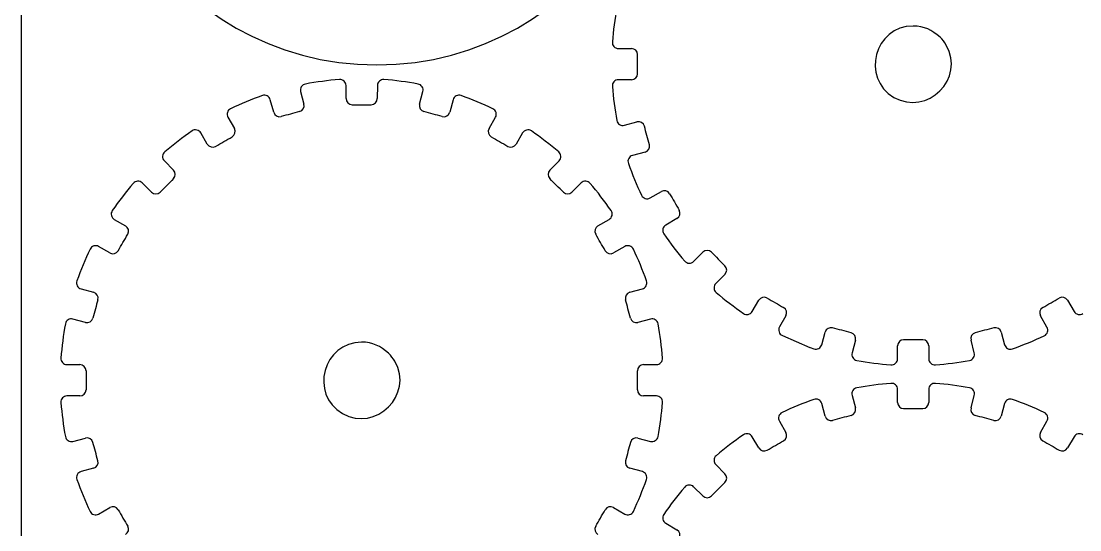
# Model space of a CAD drawing. Extents: x 827 to 1399, y 525 to 1105.
# Drawn here: x 829.5 to 916.3, y 598.8 to 640.5 of the extents above; entities that cross this region are included whole.
import ezdxf

# ---------------------------------------------------------------- set-up
doc = ezdxf.new("R2010")
doc.units = 0
doc.layers.get('0').update_dxf_attribs({"linetype": 'CONTINUOUS'})

msp = doc.modelspace()

# ---------------------------------------------------------------- linework, layer by layer
at = {"color": 1}
msp.add_line((829.465449, 1105.441268), (829.465449, 525.441268), dxfattribs=at)
at = {"color": 3}
for p, q in [((878.458049, 638.264868), (879.525249, 638.261268)), ((879.525149, 635.697868), (878.458049, 635.694368)), ((856.118249, 634.152168), (856.114749, 635.219468)), ((858.685349, 635.219468), (858.681749, 634.152068)), ((850.180149, 633.032668), (849.900349, 634.062768)), ((852.383349, 634.728268), (852.656249, 633.696268)), ((862.143949, 633.696268), (862.416849, 634.728268)), ((864.899649, 634.062968), (864.619949, 633.032768)), ((846.423149, 632.622568), (846.953849, 631.696468)), ((867.846249, 631.696468), (868.376749, 632.622568)), ((878.949249, 631.962868), (879.981149, 632.235668)), ((844.733849, 630.414868), (844.197249, 631.337268)), ((870.603049, 631.337368), (870.066349, 630.414868)), ((880.644549, 629.759668), (879.614649, 629.480068)), ((841.211149, 629.046268), (841.963349, 628.288968)), ((872.836749, 628.288868), (873.589049, 629.046268)), ((840.150749, 626.476368), (839.393649, 627.228468)), ((875.406549, 627.228568), (874.649349, 626.476368)), ((881.054749, 626.002768), (881.980949, 626.533368)), ((837.102449, 624.242568), (838.024849, 623.705968)), ((876.775249, 623.705968), (877.697749, 624.242668)), ((883.262549, 624.313368), (882.340149, 623.776768)), ((836.743249, 621.485868), (835.817049, 622.016468)), ((878.983149, 622.016568), (878.057049, 621.485968)), ((884.631349, 620.790868), (885.388449, 621.542968)), ((887.201049, 619.730368), (886.448849, 618.973068)), ((834.376949, 618.539368), (835.406949, 618.259568)), ((879.393149, 618.259568), (880.423149, 618.539368)), ((889.434849, 616.682068), (889.971649, 617.604468)), ((915.303949, 617.604468), (915.840749, 616.682068)), ((834.743349, 615.783568), (833.711549, 616.056368)), ((881.088549, 616.056368), (880.056749, 615.783568)), ((892.191549, 616.322768), (891.672849, 615.417468)), ((913.614449, 615.396768), (913.083949, 616.322868)), ((895.138049, 613.956368), (895.417849, 614.986468)), ((909.857649, 614.986468), (910.137449, 613.956568)), ((891.907349, 614.710468), (894.159549, 613.730968)), ((897.893849, 614.322968), (897.621049, 613.290968)), ((907.654549, 613.290968), (907.381649, 614.322968)), ((894.196149, 613.716768), (894.492749, 613.614668)), ((901.352449, 612.799868), (901.355949, 613.867068)), ((903.919449, 613.867168), (903.923049, 612.799868)), ((833.220349, 612.324968), (834.287549, 612.321368)), ((880.512449, 612.321368), (881.579749, 612.324968)), ((834.287449, 609.757968), (833.220349, 609.754468)), ((881.579749, 609.754468), (880.512549, 609.757968)), ((897.621049, 609.794768), (897.893949, 608.762768)), ((901.355949, 609.218668), (901.352449, 610.285968)), ((903.923049, 610.285968), (903.919449, 609.218568)), ((907.381649, 608.762768), (907.654549, 609.794768)), ((895.417849, 608.099168), (895.138049, 609.129268)), ((910.137349, 609.129468), (909.857649, 608.099268)), ((891.660849, 607.689068), (892.191549, 606.762968)), ((913.083949, 606.762968), (913.614449, 607.689068)), ((833.711549, 606.022968), (834.743449, 606.295768)), ((880.056649, 606.295768), (881.088549, 606.022968)), ((889.971549, 605.481368), (889.434949, 606.403768)), ((915.840749, 606.403868), (915.304049, 605.481368)), ((835.406849, 603.819768), (834.376949, 603.540168)), ((880.423149, 603.540168), (879.393249, 603.819768)), ((886.448849, 604.112768), (887.201049, 603.355468)), ((885.388449, 601.542868), (884.631349, 602.294968)), ((835.817049, 600.062868), (836.743249, 600.593468)), ((878.056849, 600.593468), (878.983049, 600.062868)), ((882.340149, 599.309068), (883.262549, 598.772468))]:
    msp.add_line(p, q, dxfattribs=at)
for points in [[(837.428849, 670.227468), (830.185549, 654.706768), (841.569349, 636.929168), (858.643949, 636.919268)], [(858.643949, 636.919268), (875.715149, 636.909368), (887.089149, 654.737268), (879.871749, 670.213068)], [(878.329849, 641.603868), (878.158349, 640.677668), (878.035449, 639.743268), (877.961249, 638.804268)], [(877.961249, 638.804268), (877.949549, 638.655368), (877.990749, 638.536068), (878.091949, 638.426168)], [(878.091949, 638.426168), (878.193149, 638.316368), (878.308649, 638.265368), (878.458049, 638.264868)], [(880.023549, 637.761268), (880.023549, 638.036068), (879.800049, 638.260368), (879.525249, 638.261268)], [(880.023549, 636.197868), (880.023549, 636.718968), (880.023549, 637.240168), (880.023549, 637.761268)], [(855.575349, 635.716268), (854.636349, 635.642068), (853.701949, 635.519168), (852.775749, 635.347668)], [(855.953549, 635.585568), (855.843649, 635.686768), (855.724249, 635.727968), (855.575349, 635.716268)], [(859.224749, 635.716268), (859.075849, 635.727968), (858.956549, 635.686768), (858.846649, 635.585568)], [(862.024449, 635.347668), (861.098249, 635.519168), (860.163849, 635.642068), (859.224749, 635.716268)], [(878.458049, 635.694368), (878.308749, 635.693868), (878.193149, 635.642968), (878.092049, 635.533168)], [(879.525149, 635.697868), (879.800049, 635.698768), (880.023549, 635.923068), (880.023549, 636.197868)], [(852.444349, 635.123568), (852.364449, 634.997568), (852.345149, 634.872568), (852.383349, 634.728268)], [(852.775749, 635.347668), (852.628849, 635.320568), (852.524249, 635.249768), (852.444349, 635.123568)], [(856.114749, 635.219468), (856.114249, 635.368768), (856.063349, 635.484368), (855.953549, 635.585568)], [(858.846649, 635.585568), (858.736849, 635.484368), (858.685849, 635.368768), (858.685349, 635.219468)], [(862.355849, 635.123568), (862.275949, 635.249768), (862.171349, 635.320568), (862.024449, 635.347668)], [(862.416849, 634.728268), (862.455049, 634.872568), (862.435749, 634.997568), (862.355849, 635.123568)], [(878.092049, 635.533168), (877.990849, 635.423268), (877.949549, 635.303968), (877.961249, 635.155068)], [(877.961249, 635.155068), (878.035449, 634.215968), (878.158349, 633.281568), (878.329849, 632.355268)], [(849.250849, 634.402968), (848.363049, 634.088168), (847.492149, 633.727868), (846.641949, 633.322568)], [(849.649849, 634.374768), (849.517549, 634.444068), (849.391549, 634.452968), (849.250849, 634.402968)], [(849.900349, 634.062768), (849.861149, 634.206968), (849.782149, 634.305468), (849.649849, 634.374768)], [(856.118249, 634.152168), (856.119149, 633.877268), (856.343449, 633.653768), (856.618249, 633.653768)], [(858.181749, 633.653768), (858.456549, 633.653768), (858.680849, 633.877268), (858.681749, 634.152068)], [(865.150349, 634.374868), (865.018049, 634.305568), (864.938849, 634.207168), (864.899649, 634.062968)], [(865.549349, 634.403068), (865.408649, 634.453068), (865.282649, 634.444168), (865.150349, 634.374868)], [(868.158049, 633.322568), (867.307849, 633.727868), (866.437049, 634.088368), (865.549349, 634.403068)], [(846.641949, 633.322568), (846.507049, 633.258268), (846.424349, 633.162768), (846.379749, 633.020268)], [(852.302249, 633.085468), (852.567749, 633.156668), (852.726449, 633.430568), (852.656249, 633.696268)], [(856.618249, 633.653768), (857.139449, 633.653768), (857.660549, 633.653768), (858.181749, 633.653768)], [(862.143949, 633.696268), (862.073749, 633.430568), (862.232449, 633.156668), (862.497949, 633.085468)], [(868.420249, 633.020168), (868.375649, 633.162768), (868.292949, 633.258268), (868.158049, 633.322568)], [(846.379749, 633.020268), (846.335249, 632.877668), (846.348949, 632.752068), (846.423149, 632.622568)], [(850.180149, 633.032668), (850.252149, 632.767568), (850.526649, 632.609668), (850.792049, 632.680768)], [(852.302249, 633.085468), (851.798849, 632.950568), (851.295449, 632.815668), (850.792049, 632.680768)], [(864.008049, 632.680768), (863.504649, 632.815768), (863.001249, 632.950668), (862.497949, 633.085468)], [(864.008049, 632.680768), (864.273449, 632.609668), (864.547949, 632.767568), (864.619949, 633.032768)], [(868.376749, 632.622568), (868.450949, 632.752068), (868.464749, 632.877768), (868.420249, 633.020168)], [(878.329849, 632.355268), (878.356949, 632.208368), (878.427749, 632.103768), (878.553949, 632.023868)], [(880.591949, 631.881668), (880.520749, 632.147168), (880.246849, 632.305868), (879.981149, 632.235668)], [(843.481749, 631.497768), (842.705649, 630.963968), (841.957749, 630.390468), (841.241349, 629.778868)], [(843.874449, 631.573668), (843.728949, 631.606368), (843.604649, 631.582368), (843.481749, 631.497768)], [(844.197249, 631.337268), (844.122149, 631.466368), (844.020249, 631.540968), (843.874449, 631.573668)], [(846.770049, 631.014868), (847.008049, 631.152268), (847.090549, 631.457968), (846.953849, 631.696468)], [(867.846249, 631.696468), (867.709749, 631.458068), (867.792149, 631.152368), (868.030149, 631.014968)], [(870.925749, 631.573768), (870.780049, 631.541068), (870.678149, 631.466368), (870.603049, 631.337368)], [(871.318549, 631.497868), (871.195649, 631.582368), (871.071349, 631.606468), (870.925749, 631.573768)], [(873.558849, 629.778868), (872.842449, 630.390368), (872.094649, 630.963968), (871.318549, 631.497868)], [(878.553949, 632.023868), (878.680049, 631.943968), (878.804949, 631.924668), (878.949249, 631.962868)], [(880.996549, 630.371568), (880.861649, 630.874968), (880.726849, 631.378368), (880.591949, 631.881668)], [(845.416049, 630.233268), (845.867349, 630.493768), (846.318649, 630.754268), (846.770049, 631.014868)], [(868.030149, 631.014968), (868.481449, 630.754368), (868.932849, 630.493768), (869.384149, 630.233268)], [(841.241349, 629.778868), (841.127749, 629.681868), (841.072449, 629.568368), (841.066349, 629.419168)], [(844.733849, 630.414868), (844.872049, 630.177268), (845.178049, 630.095868), (845.416049, 630.233268)], [(869.384149, 630.233268), (869.622149, 630.095868), (869.928149, 630.177268), (870.066349, 630.414868)], [(873.733849, 629.419168), (873.727749, 629.568368), (873.672449, 629.681868), (873.558849, 629.778868)], [(880.644549, 629.759668), (880.909749, 629.831668), (881.067649, 630.106168), (880.996549, 630.371568)], [(841.066349, 629.419168), (841.060249, 629.270968), (841.106649, 629.151468), (841.211149, 629.046268)], [(873.589049, 629.046268), (873.693549, 629.151468), (873.739949, 629.270968), (873.733849, 629.419168)], [(879.302649, 629.229468), (879.233349, 629.097168), (879.224449, 628.971168), (879.274449, 628.830368)], [(879.274449, 628.830368), (879.589249, 627.942568), (879.949549, 627.071668), (880.354849, 626.221368)], [(879.614649, 629.480068), (879.470449, 629.440868), (879.371949, 629.361768), (879.302649, 629.229468)], [(841.962249, 627.582968), (842.156549, 627.777368), (842.157049, 628.093968), (841.963349, 628.288968)], [(872.836749, 628.288868), (872.643049, 628.093868), (872.643549, 627.777168), (872.837949, 627.582868)], [(838.661049, 627.198368), (838.049449, 626.482068), (837.475849, 625.734168), (836.942049, 624.958068)], [(839.020749, 627.373368), (838.871549, 627.367268), (838.758049, 627.312068), (838.661049, 627.198368)], [(839.393649, 627.228468), (839.288449, 627.332968), (839.168949, 627.379468), (839.020749, 627.373368)], [(841.962249, 627.582968), (841.593749, 627.214468), (841.225249, 626.845968), (840.856749, 626.477468)], [(873.943349, 626.477468), (873.574949, 626.845968), (873.206449, 627.214468), (872.837949, 627.582868)], [(875.779449, 627.373468), (875.631249, 627.379568), (875.511749, 627.333068), (875.406549, 627.228568)], [(876.139249, 627.198468), (876.042149, 627.312068), (875.928649, 627.367368), (875.779449, 627.373468)], [(877.858249, 624.958168), (877.324349, 625.734268), (876.750849, 626.482168), (876.139249, 627.198468)], [(840.150749, 626.476368), (840.345749, 626.282668), (840.662349, 626.283168), (840.856749, 626.477468)], [(873.943349, 626.477468), (874.137749, 626.283168), (874.454349, 626.282668), (874.649349, 626.476368)], [(880.354849, 626.221368), (880.419049, 626.086568), (880.514449, 626.003868), (880.656949, 625.959268)], [(882.662449, 626.349468), (882.525049, 626.587468), (882.219349, 626.669868), (881.980949, 626.533368)], [(882.662449, 626.349468), (882.923049, 625.898168), (883.183549, 625.446868), (883.444149, 624.995568)], [(880.656949, 625.959268), (880.799449, 625.914768), (880.925149, 625.928468), (881.054749, 626.002768)], [(836.942049, 624.958068), (836.857449, 624.835168), (836.833449, 624.710868), (836.866149, 624.565268)], [(836.866149, 624.565268), (836.898849, 624.419468), (836.973349, 624.317668), (837.102449, 624.242568)], [(877.697749, 624.242668), (877.826749, 624.317768), (877.901449, 624.419668), (877.934149, 624.565368)], [(877.934149, 624.565368), (877.966849, 624.710968), (877.942749, 624.835268), (877.858249, 624.958168)], [(883.262549, 624.313368), (883.500149, 624.451568), (883.581549, 624.757568), (883.444149, 624.995568)], [(838.206449, 623.023768), (838.343849, 623.261768), (838.262449, 623.567768), (838.024849, 623.705968)], [(876.775249, 623.705968), (876.537649, 623.567768), (876.456249, 623.261768), (876.593649, 623.023768)], [(882.340149, 623.776768), (882.211049, 623.701668), (882.136549, 623.599768), (882.103849, 623.454068)], [(837.424749, 621.669768), (837.685349, 622.121068), (837.945849, 622.572468), (838.206449, 623.023768)], [(877.375449, 621.669768), (877.114849, 622.121068), (876.854249, 622.572468), (876.593649, 623.023768)], [(882.103849, 623.454068), (882.071149, 623.308468), (882.095149, 623.184168), (882.179649, 623.061268)], [(882.179649, 623.061268), (882.713549, 622.285168), (883.287049, 621.537368), (883.898649, 620.820968)], [(835.419249, 622.059968), (835.276749, 622.015368), (835.181349, 621.932668), (835.117149, 621.797868)], [(835.817049, 622.016468), (835.687449, 622.090768), (835.561849, 622.104468), (835.419249, 622.059968)], [(879.380849, 622.059968), (879.238249, 622.104468), (879.112649, 622.090768), (878.983149, 622.016568)], [(879.682949, 621.797868), (879.618749, 621.932668), (879.523349, 622.015368), (879.380849, 622.059968)], [(835.117149, 621.797868), (834.711849, 620.947568), (834.351549, 620.076668), (834.036649, 619.188968)], [(836.743249, 621.485868), (836.981649, 621.349268), (837.287349, 621.431768), (837.424749, 621.669768)], [(877.375449, 621.669768), (877.512849, 621.431768), (877.818549, 621.349268), (878.057049, 621.485968)], [(880.763449, 619.188968), (880.448549, 620.076668), (880.088249, 620.947568), (879.682949, 621.797868)], [(886.094449, 621.541868), (885.900049, 621.736168), (885.583449, 621.736668), (885.388449, 621.542968)], [(886.094449, 621.541868), (886.462949, 621.173368), (886.831449, 620.804868), (887.199949, 620.436368)], [(883.898649, 620.820968), (883.995649, 620.707368), (884.109149, 620.652068), (884.258449, 620.645968)], [(884.258449, 620.645968), (884.406649, 620.639868), (884.526149, 620.686368), (884.631349, 620.790868)], [(887.201049, 619.730368), (887.394749, 619.925368), (887.394249, 620.241968), (887.199949, 620.436368)], [(834.036649, 619.188968), (833.986749, 619.048168), (833.995749, 618.922268), (834.064949, 618.789968)], [(834.064949, 618.789968), (834.134249, 618.657568), (834.232749, 618.578568), (834.376949, 618.539368)], [(880.423149, 618.539368), (880.567349, 618.578568), (880.665849, 618.657568), (880.735149, 618.789968)], [(880.735149, 618.789968), (880.804349, 618.922268), (880.813349, 619.048168), (880.763449, 619.188968)], [(886.448849, 618.973068), (886.344349, 618.867868), (886.297949, 618.748368), (886.304049, 618.600168)], [(886.304049, 618.600168), (886.310149, 618.450968), (886.365449, 618.337468), (886.479049, 618.240468)], [(835.758849, 617.647668), (835.623849, 617.144268), (835.488949, 616.640868), (835.354149, 616.137568)], [(835.758849, 617.647668), (835.829949, 617.913068), (835.672149, 618.187568), (835.406949, 618.259568)], [(879.393149, 618.259568), (879.127949, 618.187568), (878.970149, 617.913068), (879.041249, 617.647668)], [(879.445949, 616.137568), (879.311149, 616.640868), (879.176249, 617.144268), (879.041249, 617.647668)], [(886.479049, 618.240468), (887.195449, 617.628868), (887.943249, 617.055268), (888.719349, 616.521568)], [(890.653749, 617.785968), (890.415749, 617.923368), (890.109849, 617.841968), (889.971649, 617.604468)], [(890.653749, 617.785968), (891.105049, 617.525468), (891.556349, 617.264868), (892.007649, 617.004468)], [(913.267949, 617.004468), (913.719249, 617.264868), (914.170549, 617.525468), (914.621849, 617.785968)], [(915.303949, 617.604468), (915.165749, 617.841968), (914.859849, 617.923368), (914.621849, 617.785968)], [(889.112149, 616.445568), (889.257949, 616.478268), (889.359649, 616.552968), (889.434849, 616.682068)], [(892.191549, 616.322768), (892.328249, 616.561268), (892.245749, 616.867068), (892.007649, 617.004468)], [(913.267949, 617.004468), (913.029849, 616.867068), (912.947349, 616.561268), (913.083949, 616.322868)], [(915.840749, 616.682068), (915.915949, 616.552968), (916.017649, 616.478268), (916.163449, 616.445568)], [(833.316249, 615.995368), (833.190049, 615.915468), (833.119249, 615.810868), (833.092149, 615.663968)], [(833.711549, 616.056368), (833.567249, 616.094568), (833.442349, 616.075268), (833.316249, 615.995368)], [(834.743349, 615.783568), (835.009049, 615.713368), (835.282949, 615.872068), (835.354149, 616.137568)], [(879.445949, 616.137568), (879.517149, 615.872068), (879.791049, 615.713368), (880.056749, 615.783568)], [(881.483849, 615.995368), (881.357749, 616.075268), (881.232849, 616.094568), (881.088549, 616.056368)], [(881.707949, 615.663968), (881.680849, 615.810868), (881.610049, 615.915468), (881.483849, 615.995368)], [(888.719349, 616.521568), (888.842249, 616.436968), (888.966549, 616.412868), (889.112149, 616.445568)], [(916.163449, 616.445568), (916.309049, 616.412868), (916.433349, 616.436968), (916.556249, 616.521468)], [(833.092149, 615.663968), (832.920649, 614.737768), (832.797749, 613.803368), (832.723549, 612.864368)], [(882.076549, 612.864268), (882.002349, 613.803368), (881.879449, 614.737768), (881.707949, 615.663968)], [(891.672849, 615.417468), (891.597149, 615.285268), (891.584249, 615.156168), (891.632149, 615.011568)], [(891.632149, 615.011568), (891.680149, 614.866868), (891.767549, 614.771268), (891.907349, 614.710468)], [(896.029649, 615.338368), (895.764249, 615.409468), (895.489849, 615.251568), (895.417849, 614.986468)], [(897.539849, 614.933768), (897.036549, 615.068668), (896.533149, 615.203568), (896.029649, 615.338368)], [(897.893849, 614.322968), (897.964049, 614.588668), (897.805349, 614.862568), (897.539849, 614.933768)], [(907.735649, 614.933768), (907.470149, 614.862568), (907.311449, 614.588668), (907.381649, 614.322968)], [(909.245749, 615.338368), (908.742349, 615.203568), (908.239049, 615.068668), (907.735649, 614.933768)], [(909.857649, 614.986468), (909.785649, 615.251568), (909.511249, 615.409468), (909.245749, 615.338368)], [(913.395849, 614.696768), (913.530649, 614.761068), (913.613349, 614.856568), (913.657949, 614.999168)], [(913.657949, 614.999168), (913.702449, 615.141668), (913.688649, 615.267168), (913.614449, 615.396768)], [(901.855949, 614.365468), (901.581149, 614.365468), (901.356849, 614.141968), (901.355949, 613.867068)], [(903.419449, 614.365468), (902.898249, 614.365468), (902.377149, 614.365468), (901.855949, 614.365468)], [(903.919449, 613.867168), (903.918549, 614.141968), (903.694249, 614.365468), (903.419449, 614.365468)], [(910.787049, 613.616368), (911.674849, 613.931068), (912.545549, 614.291468), (913.395849, 614.696768)], [(894.159549, 613.730968), (894.171649, 613.725668), (894.183649, 613.721068), (894.196149, 613.716768)], [(894.492749, 613.614668), (894.633249, 613.566268), (894.758249, 613.575968), (894.889549, 613.645468)], [(894.889549, 613.645468), (895.020849, 613.715068), (895.099049, 613.812968), (895.138049, 613.956368)], [(897.621049, 613.290968), (897.582949, 613.146668), (897.602149, 613.021768), (897.682049, 612.895668)], [(907.593549, 612.895468), (907.673449, 613.021668), (907.692749, 613.146568), (907.654549, 613.290968)], [(910.137449, 613.956568), (910.176649, 613.812368), (910.255749, 613.713868), (910.388049, 613.644568)], [(910.388049, 613.644568), (910.520349, 613.575268), (910.646249, 613.566368), (910.787049, 613.616368)], [(832.723549, 612.864368), (832.711849, 612.715468), (832.753049, 612.596168), (832.854249, 612.486268)], [(832.854249, 612.486268), (832.955449, 612.376468), (833.070949, 612.325468), (833.220349, 612.324968)], [(834.785849, 611.821368), (834.785849, 612.096168), (834.562349, 612.320468), (834.287549, 612.321368)], [(880.512449, 612.321368), (880.237649, 612.320468), (880.014149, 612.096168), (880.014149, 611.821368)], [(881.579749, 612.324968), (881.729149, 612.325468), (881.844649, 612.376468), (881.945949, 612.486368)], [(881.945949, 612.486368), (882.047049, 612.596168), (882.088249, 612.715468), (882.076549, 612.864268)], [(897.682049, 612.895668), (897.761949, 612.769468), (897.866549, 612.698668), (898.013449, 612.671568)], [(898.013449, 612.671568), (898.939649, 612.500068), (899.874049, 612.377268), (900.813049, 612.303068)], [(900.813049, 612.303068), (900.961949, 612.291368), (901.081349, 612.332568), (901.191249, 612.433768)], [(901.191249, 612.433768), (901.301049, 612.534968), (901.351949, 612.650568), (901.352449, 612.799868)], [(903.923049, 612.799868), (903.923549, 612.650568), (903.974549, 612.534968), (904.084349, 612.433768)], [(904.084349, 612.433768), (904.194249, 612.332568), (904.313549, 612.291368), (904.462449, 612.303068)], [(904.462449, 612.303068), (905.401449, 612.377268), (906.335849, 612.500168), (907.262049, 612.671568)], [(907.262049, 612.671568), (907.408949, 612.698668), (907.513649, 612.769368), (907.593549, 612.895468)], [(834.785849, 611.821368), (834.785849, 611.300268), (834.785849, 610.779068), (834.785849, 610.257968)], [(880.014149, 610.257968), (880.014149, 610.779068), (880.014149, 611.300268), (880.014149, 611.821368)], [(900.813049, 610.782768), (899.874049, 610.708568), (898.939649, 610.585668), (898.013449, 610.414168)], [(901.191249, 610.652068), (901.081349, 610.753268), (900.961949, 610.794468), (900.813049, 610.782768)], [(901.352449, 610.285968), (901.351949, 610.435268), (901.301049, 610.550868), (901.191249, 610.652068)], [(904.084349, 610.652068), (903.974549, 610.550868), (903.923549, 610.435268), (903.923049, 610.285968)], [(904.462449, 610.782768), (904.313549, 610.794468), (904.194249, 610.753268), (904.084349, 610.652068)], [(907.262149, 610.414168), (906.335949, 610.585668), (905.401549, 610.708568), (904.462449, 610.782768)], [(833.220349, 609.754468), (833.071049, 609.753968), (832.955449, 609.703068), (832.854349, 609.593268)], [(834.287449, 609.757968), (834.562349, 609.758868), (834.785849, 609.983168), (834.785849, 610.257968)], [(880.014149, 610.257968), (880.014149, 609.983168), (880.237649, 609.758868), (880.512549, 609.757968)], [(881.945749, 609.593268), (881.844649, 609.703068), (881.729049, 609.753968), (881.579749, 609.754468)], [(897.682049, 610.190068), (897.602149, 610.064068), (897.582849, 609.939068), (897.621049, 609.794768)], [(898.013449, 610.414168), (897.866549, 610.387068), (897.761949, 610.316268), (897.682049, 610.190068)], [(907.593549, 610.190068), (907.513649, 610.316268), (907.409049, 610.387068), (907.262149, 610.414168)], [(907.654549, 609.794768), (907.692749, 609.939068), (907.673449, 610.064068), (907.593549, 610.190068)], [(832.854349, 609.593268), (832.753149, 609.483368), (832.711849, 609.364068), (832.723549, 609.215168)], [(832.723549, 609.215168), (832.797749, 608.276068), (832.920649, 607.341668), (833.092149, 606.415368)], [(881.707949, 606.415368), (881.879449, 607.341668), (882.002349, 608.276068), (882.076549, 609.215168)], [(882.076549, 609.215168), (882.088249, 609.364068), (882.046949, 609.483368), (881.945749, 609.593268)], [(894.488549, 609.469468), (893.600749, 609.154668), (892.729849, 608.794368), (891.879649, 608.389068)], [(894.887549, 609.441268), (894.755249, 609.510568), (894.629249, 609.519468), (894.488549, 609.469468)], [(895.138049, 609.129268), (895.098849, 609.273468), (895.019849, 609.371968), (894.887549, 609.441268)], [(901.355949, 609.218668), (901.356849, 608.943768), (901.581149, 608.720268), (901.855949, 608.720268)], [(903.419449, 608.720268), (903.694249, 608.720268), (903.918549, 608.943768), (903.919449, 609.218568)], [(910.388049, 609.441368), (910.255749, 609.372068), (910.176549, 609.273668), (910.137349, 609.129468)], [(910.787049, 609.469568), (910.646349, 609.519568), (910.520349, 609.510668), (910.388049, 609.441368)], [(913.395749, 608.389068), (912.545549, 608.794368), (911.674749, 609.154868), (910.787049, 609.469568)], [(891.617449, 608.086768), (891.572949, 607.944168), (891.586649, 607.818568), (891.660849, 607.689068)], [(891.879649, 608.389068), (891.744749, 608.324768), (891.662049, 608.229268), (891.617449, 608.086768)], [(895.417849, 608.099168), (895.489849, 607.834068), (895.764349, 607.676168), (896.029749, 607.747268)], [(897.539949, 608.151968), (897.036549, 608.017068), (896.533149, 607.882168), (896.029749, 607.747268)], [(897.539949, 608.151968), (897.805449, 608.223168), (897.964149, 608.497068), (897.893949, 608.762768)], [(901.855949, 608.720268), (902.377149, 608.720268), (902.898249, 608.720268), (903.419449, 608.720268)], [(907.381649, 608.762768), (907.311449, 608.497068), (907.470149, 608.223168), (907.735649, 608.151968)], [(909.245749, 607.747268), (908.742349, 607.882268), (908.238949, 608.017168), (907.735649, 608.151968)], [(909.245749, 607.747268), (909.511149, 607.676168), (909.785649, 607.834068), (909.857649, 608.099268)], [(913.657949, 608.086668), (913.613349, 608.229268), (913.530649, 608.324768), (913.395749, 608.389068)], [(913.614449, 607.689068), (913.688649, 607.818568), (913.702449, 607.944268), (913.657949, 608.086668)], [(833.092149, 606.415368), (833.119249, 606.268468), (833.190049, 606.163868), (833.316249, 606.083968)], [(835.354249, 605.941768), (835.283049, 606.207268), (835.009149, 606.365968), (834.743449, 606.295768)], [(880.056649, 606.295768), (879.790949, 606.365968), (879.517049, 606.207268), (879.445849, 605.941768)], [(881.483849, 606.083968), (881.610049, 606.163868), (881.680849, 606.268468), (881.707949, 606.415368)], [(888.719449, 606.564268), (887.943349, 606.030468), (887.195449, 605.456968), (886.479049, 604.845368)], [(889.112149, 606.640168), (888.966649, 606.672868), (888.842349, 606.648868), (888.719449, 606.564268)], [(889.434949, 606.403768), (889.359849, 606.532868), (889.257949, 606.607468), (889.112149, 606.640168)], [(892.007749, 606.081368), (892.245749, 606.218768), (892.328249, 606.524468), (892.191549, 606.762968)], [(913.083949, 606.762968), (912.947449, 606.524568), (913.029849, 606.218868), (913.267849, 606.081468)], [(916.163449, 606.640268), (916.017749, 606.607568), (915.915849, 606.532868), (915.840749, 606.403868)], [(916.556249, 606.564368), (916.433349, 606.648868), (916.309049, 606.672968), (916.163449, 606.640268)], [(833.316249, 606.083968), (833.442349, 606.004068), (833.567249, 605.984768), (833.711549, 606.022968)], [(835.758849, 604.431668), (835.623949, 604.935068), (835.489149, 605.438468), (835.354249, 605.941768)], [(879.445849, 605.941768), (879.310949, 605.438468), (879.176149, 604.935068), (879.041249, 604.431668)], [(881.088549, 606.022968), (881.232849, 605.984768), (881.357749, 606.004068), (881.483849, 606.083968)], [(889.971549, 605.481368), (890.109749, 605.243768), (890.415749, 605.162368), (890.653749, 605.299768)], [(890.653749, 605.299768), (891.105049, 605.560268), (891.556349, 605.820768), (892.007749, 606.081368)], [(913.267849, 606.081468), (913.719149, 605.820868), (914.170549, 605.560268), (914.621849, 605.299768)], [(914.621849, 605.299768), (914.859849, 605.162368), (915.165849, 605.243768), (915.304049, 605.481368)], [(835.406849, 603.819768), (835.672049, 603.891768), (835.829949, 604.166268), (835.758849, 604.431668)], [(879.041249, 604.431668), (878.970149, 604.166268), (879.128049, 603.891768), (879.393249, 603.819768)], [(886.304049, 604.485668), (886.297949, 604.337468), (886.344349, 604.217968), (886.448849, 604.112768)], [(886.479049, 604.845368), (886.365449, 604.748368), (886.310149, 604.634868), (886.304049, 604.485668)], [(834.064949, 603.289568), (833.995649, 603.157268), (833.986749, 603.031268), (834.036749, 602.890468)], [(834.036749, 602.890468), (834.351549, 602.002668), (834.711849, 601.131768), (835.117149, 600.281468)], [(834.376949, 603.540168), (834.232749, 603.500968), (834.134249, 603.421868), (834.064949, 603.289568)], [(879.683049, 600.281568), (880.088349, 601.131768), (880.448649, 602.002668), (880.763349, 602.890468)], [(880.735149, 603.289568), (880.665849, 603.421868), (880.567349, 603.500968), (880.423149, 603.540168)], [(880.763349, 602.890468), (880.813349, 603.031268), (880.804449, 603.157168), (880.735149, 603.289568)], [(887.199949, 602.649468), (887.394249, 602.843868), (887.394749, 603.160468), (887.201049, 603.355468)], [(883.898749, 602.264868), (883.287149, 601.548568), (882.713549, 600.800668), (882.179749, 600.024568)], [(884.258449, 602.439868), (884.109249, 602.433768), (883.995749, 602.378568), (883.898749, 602.264868)], [(884.631349, 602.294968), (884.526149, 602.399468), (884.406649, 602.445968), (884.258449, 602.439868)], [(887.199949, 602.649468), (886.831449, 602.280968), (886.462949, 601.912468), (886.094449, 601.543968)], [(885.388449, 601.542868), (885.583449, 601.349168), (885.900049, 601.349668), (886.094449, 601.543968)], [(835.117149, 600.281468), (835.181349, 600.146668), (835.276749, 600.063968), (835.419249, 600.019368)], [(837.424749, 600.409568), (837.287349, 600.647568), (836.981649, 600.729968), (836.743249, 600.593468)], [(837.424749, 600.409568), (837.685349, 599.958268), (837.945849, 599.506968), (838.206449, 599.055668)], [(876.593649, 599.055668), (876.854249, 599.506968), (877.114849, 599.958268), (877.375349, 600.409568)], [(878.056849, 600.593468), (877.818449, 600.730068), (877.512649, 600.647568), (877.375349, 600.409568)], [(879.380649, 600.019368), (879.523249, 600.063968), (879.618749, 600.146668), (879.683049, 600.281568)], [(835.419249, 600.019368), (835.561749, 599.974868), (835.687449, 599.988568), (835.817049, 600.062868)], [(878.983049, 600.062868), (879.112549, 599.988668), (879.238249, 599.974868), (879.380649, 600.019368)], [(882.179749, 600.024568), (882.095149, 599.901668), (882.071149, 599.777368), (882.103849, 599.631768)], [(882.103849, 599.631768), (882.136549, 599.485968), (882.211049, 599.384168), (882.340149, 599.309068)], [(838.024849, 598.373468), (838.262449, 598.511668), (838.343849, 598.817668), (838.206449, 599.055668)], [(876.593649, 599.055668), (876.456249, 598.817668), (876.537649, 598.511668), (876.775249, 598.373468)], [(883.444149, 598.090268), (883.581549, 598.328268), (883.500149, 598.634268), (883.262549, 598.772468)]]:
    msp.add_open_spline(points, degree=3, dxfattribs=at)
at = {"color": 7}
for points in [[(902.629049, 640.108068), (899.470849, 640.108068), (898.325549, 635.833268), (901.060249, 634.253768)], [(904.847349, 639.189268), (904.174449, 639.778068), (903.543549, 640.108068), (902.629049, 640.108068)], [(905.346049, 638.539668), (905.206649, 638.775468), (905.055449, 639.007268), (904.847349, 639.189268)], [(901.060249, 634.253768), (903.787249, 632.678768), (906.954949, 635.816668), (905.346049, 638.539668)], [(857.391349, 614.168168), (854.233149, 614.168168), (853.087849, 609.893368), (855.822549, 608.313868)], [(859.609649, 613.249368), (858.936749, 613.838168), (858.305849, 614.168168), (857.391349, 614.168168)], [(860.108349, 612.599768), (859.968949, 612.835568), (859.817749, 613.067368), (859.609649, 613.249368)], [(855.822549, 608.313868), (858.549549, 606.738868), (861.717249, 609.876768), (860.108349, 612.599768)]]:
    msp.add_open_spline(points, degree=3, dxfattribs=at)

doc.saveas('drawing.dxf')
